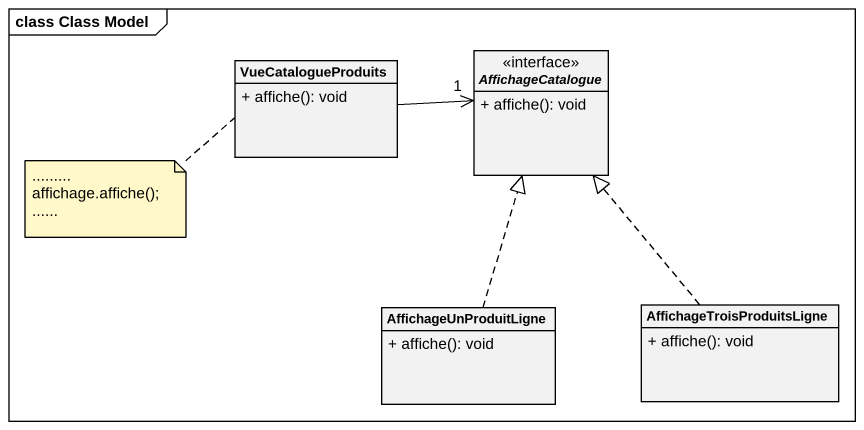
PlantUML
@startuml
mainframe class Class Model
hide circle
hide empty members
skinparam classAttributeIconSize 0
class VueCatalogueProduits {
  + affiche(): void
}
interface AffichageCatalogue <<interface>> {
  + affiche(): void
}
class AffichageUnProduitLigne {
  + affiche(): void
}
class AffichageTroisProduitsLigne {
  + affiche(): void
}
VueCatalogueProduits -right-> "1" AffichageCatalogue
AffichageUnProduitLigne .up.|> AffichageCatalogue
AffichageTroisProduitsLigne .up.|> AffichageCatalogue
note left of VueCatalogueProduits
  ~.........
  affichage.affiche();
  ~......
end note
@enduml
